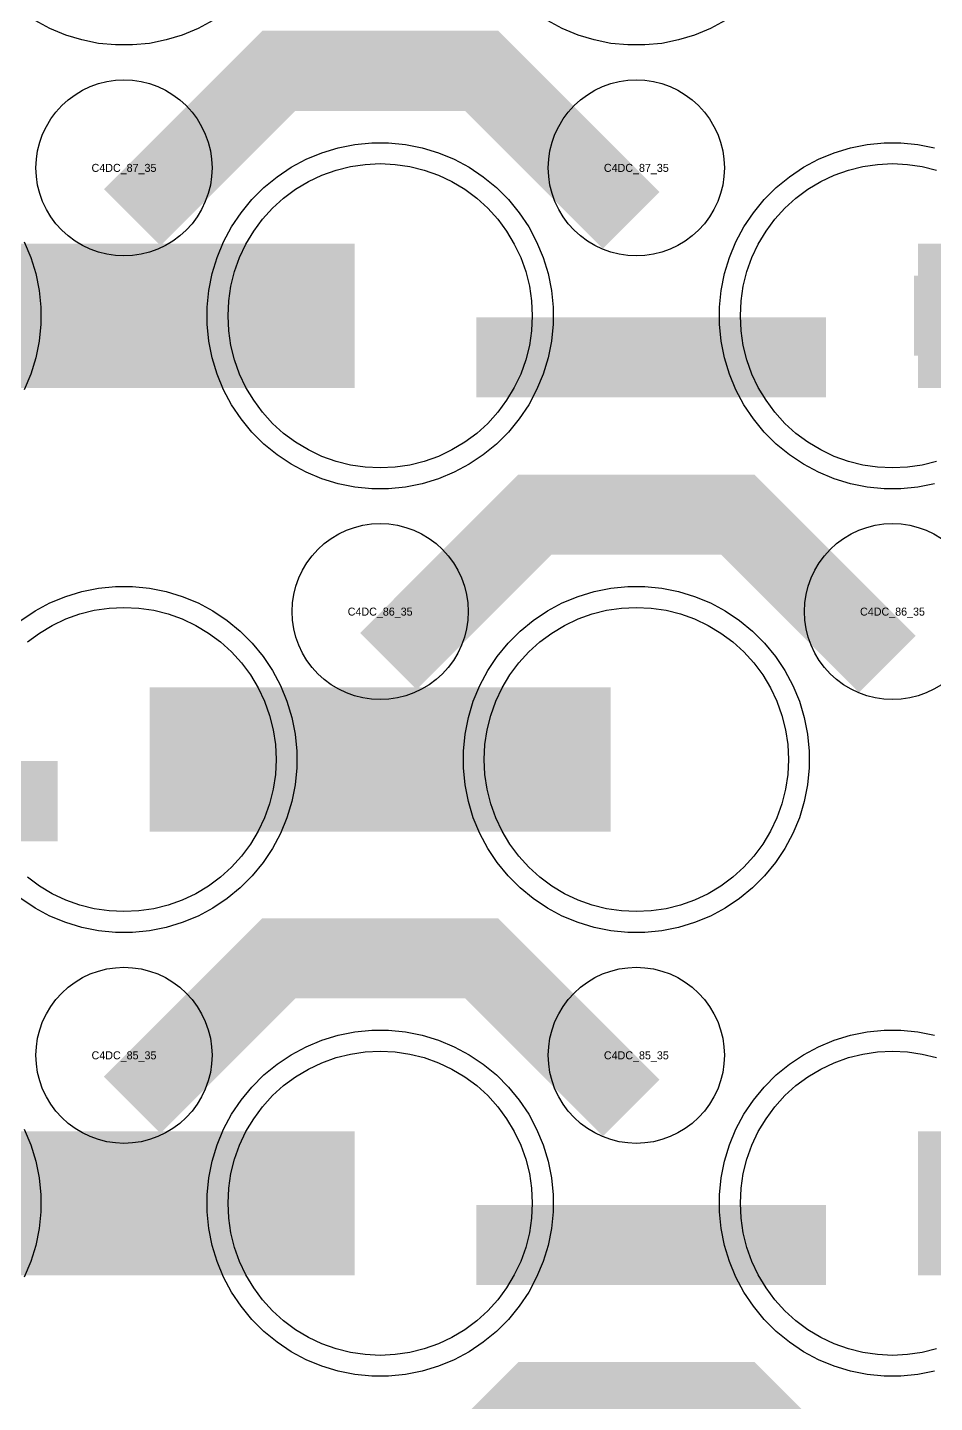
# Model space of a CAD drawing. Extents: x -11880 to 11880, y -14992 to 14992.
# Drawn here: x -830.1 to -546.9, y -3123.9 to -2694.5 of the extents above; entities that cross this region are included whole.
import ezdxf
from ezdxf.enums import TextEntityAlignment as Align

# ---------------------------------------------------------------- set-up
doc = ezdxf.new("R2010")
doc.units = 0
doc.header["$MEASUREMENT"] = 0
for name, color, linetype in [('GDS_775_DT_237', 138, 'CONTINUOUS'), ('RDL1_FS', 34, 'CONTINUOUS'), ('RDL_BS', 160, 'CONTINUOUS')]:
    doc.layers.add(name, color=color, linetype=linetype)

msp = doc.modelspace()

# ---------------------------------------------------------------- linework, layer by layer
at = {"layer": 'RDL1_FS', "color": 11, "true_color": 0xf27172}
msp.add_lwpolyline([(-720, -2831.999), (-724.657, -2831.77), (-729.268, -2831.086), (-733.791, -2829.954), (-738.181, -2828.382), (-742.395, -2826.39), (-746.395, -2823.992), (-750.14, -2821.214), (-753.594, -2818.084), (-756.724, -2814.63), (-759.502, -2810.885), (-761.9, -2806.885), (-763.892, -2802.671), (-765.464, -2798.281), (-766.596, -2793.758), (-767.28, -2789.147), (-767.509, -2784.49), (-767.28, -2779.833), (-766.596, -2775.222), (-765.464, -2770.699), (-763.892, -2766.309), (-761.9, -2762.095), (-759.502, -2758.095), (-756.724, -2754.35), (-753.594, -2750.896), (-750.14, -2747.766), (-746.395, -2744.988), (-742.395, -2742.59), (-738.181, -2740.598), (-733.791, -2739.026), (-729.268, -2737.894), (-724.657, -2737.21), (-720, -2736.981), (-715.343, -2737.21), (-710.732, -2737.894), (-706.209, -2739.026), (-701.819, -2740.598), (-697.605, -2742.59), (-693.605, -2744.988), (-689.86, -2747.766), (-686.406, -2750.896), (-683.276, -2754.35), (-680.498, -2758.095), (-678.1, -2762.095), (-676.108, -2766.309), (-674.536, -2770.699), (-673.404, -2775.222), (-672.72, -2779.833), (-672.491, -2784.49), (-672.72, -2789.147), (-673.404, -2793.758), (-674.536, -2798.281), (-676.108, -2802.671), (-678.1, -2806.885), (-680.498, -2810.885), (-683.276, -2814.63), (-686.406, -2818.084), (-689.86, -2821.214), (-693.605, -2823.992), (-697.605, -2826.39), (-701.819, -2828.382), (-706.209, -2829.954), (-710.732, -2831.086), (-715.343, -2831.77)], close=True, dxfattribs=at)
msp.add_lwpolyline([(-546.209, -2829.954), (-550.732, -2831.086), (-555.343, -2831.77), (-560, -2831.999), (-564.657, -2831.77), (-569.268, -2831.086), (-573.791, -2829.954), (-578.181, -2828.382), (-582.395, -2826.39), (-586.395, -2823.992), (-590.14, -2821.214), (-593.594, -2818.084), (-596.724, -2814.63), (-599.502, -2810.885), (-601.9, -2806.885), (-603.892, -2802.671), (-605.464, -2798.281), (-606.596, -2793.758), (-607.28, -2789.147), (-607.509, -2784.49), (-607.28, -2779.833), (-606.596, -2775.222), (-605.464, -2770.699), (-603.892, -2766.309), (-601.9, -2762.095), (-599.502, -2758.095), (-596.724, -2754.35), (-593.594, -2750.896), (-590.14, -2747.766), (-586.395, -2744.988), (-582.395, -2742.59), (-578.181, -2740.598), (-573.791, -2739.026), (-569.268, -2737.894), (-564.657, -2737.21), (-560, -2736.981), (-555.343, -2737.21), (-550.732, -2737.894), (-546.209, -2739.026)], dxfattribs=at)
for points in [[(-871.998, -2784.49, 45, 45, 0), (-799.998, -2784.49, 45, 45, 0)], [(-799.998, -2784.49, 45, 45, 0), (-727.998, -2784.49, 45, 45, 0)], [(-551.998, -2784.49, 45, 45, 0), (-479.998, -2784.49, 45, 45, 0)]]:
    msp.add_lwpolyline(points, format="xyseb", dxfattribs=at)
at = {"layer": 'RDL1_FS'}
for points in [[(-830.14, -2886.331), (-826.395, -2883.553), (-822.395, -2881.155), (-818.181, -2879.163), (-813.791, -2877.591), (-809.268, -2876.459), (-804.657, -2875.775), (-800, -2875.546), (-795.343, -2875.775), (-790.732, -2876.459), (-786.209, -2877.591), (-781.819, -2879.163), (-777.605, -2881.155), (-773.605, -2883.553), (-769.86, -2886.331), (-766.406, -2889.461), (-763.276, -2892.915), (-760.498, -2896.66), (-758.1, -2900.66), (-756.108, -2904.874), (-754.536, -2909.264), (-753.404, -2913.787), (-752.72, -2918.398), (-752.491, -2923.055), (-752.72, -2927.712), (-753.404, -2932.323), (-754.536, -2936.846), (-756.108, -2941.236), (-758.1, -2945.45), (-760.498, -2949.45), (-763.276, -2953.195), (-766.406, -2956.649), (-769.86, -2959.779), (-773.605, -2962.557), (-777.605, -2964.955), (-781.819, -2966.947), (-786.209, -2968.519), (-790.732, -2969.651), (-795.343, -2970.335), (-800, -2970.564), (-804.657, -2970.335), (-809.268, -2969.651), (-813.791, -2968.519), (-818.181, -2966.947), (-822.395, -2964.955), (-826.395, -2962.557), (-830.14, -2959.779)], [(-546.209, -3107.084), (-550.732, -3108.216), (-555.343, -3108.9), (-560, -3109.129), (-564.657, -3108.9), (-569.268, -3108.216), (-573.791, -3107.084), (-578.181, -3105.512), (-582.395, -3103.52), (-586.395, -3101.122), (-590.14, -3098.344), (-593.594, -3095.214), (-596.724, -3091.76), (-599.502, -3088.015), (-601.9, -3084.015), (-603.892, -3079.801), (-605.464, -3075.411), (-606.596, -3070.888), (-607.28, -3066.277), (-607.509, -3061.62), (-607.28, -3056.963), (-606.596, -3052.352), (-605.464, -3047.829), (-603.892, -3043.439), (-601.9, -3039.225), (-599.502, -3035.225), (-596.724, -3031.48), (-593.594, -3028.026), (-590.14, -3024.896), (-586.395, -3022.118), (-582.395, -3019.72), (-578.181, -3017.728), (-573.791, -3016.156), (-569.268, -3015.024), (-564.657, -3014.34), (-560, -3014.111), (-555.343, -3014.34), (-550.732, -3015.024), (-546.209, -3016.156)]]:
    msp.add_lwpolyline(points, dxfattribs=at)
for points in [[(-640, -2970.564), (-644.657, -2970.335), (-649.268, -2969.651), (-653.791, -2968.519), (-658.181, -2966.947), (-662.395, -2964.955), (-666.395, -2962.557), (-670.14, -2959.779), (-673.594, -2956.649), (-676.724, -2953.195), (-679.502, -2949.45), (-681.9, -2945.45), (-683.892, -2941.236), (-685.464, -2936.846), (-686.596, -2932.323), (-687.28, -2927.712), (-687.509, -2923.055), (-687.28, -2918.398), (-686.596, -2913.787), (-685.464, -2909.264), (-683.892, -2904.874), (-681.9, -2900.66), (-679.502, -2896.66), (-676.724, -2892.915), (-673.594, -2889.461), (-670.14, -2886.331), (-666.395, -2883.553), (-662.395, -2881.155), (-658.181, -2879.163), (-653.791, -2877.591), (-649.268, -2876.459), (-644.657, -2875.775), (-640, -2875.546), (-635.343, -2875.775), (-630.732, -2876.459), (-626.209, -2877.591), (-621.819, -2879.163), (-617.605, -2881.155), (-613.605, -2883.553), (-609.86, -2886.331), (-606.406, -2889.461), (-603.276, -2892.915), (-600.498, -2896.66), (-598.1, -2900.66), (-596.108, -2904.874), (-594.536, -2909.264), (-593.404, -2913.787), (-592.72, -2918.398), (-592.491, -2923.055), (-592.72, -2927.712), (-593.404, -2932.323), (-594.536, -2936.846), (-596.108, -2941.236), (-598.1, -2945.45), (-600.498, -2949.45), (-603.276, -2953.195), (-606.406, -2956.649), (-609.86, -2959.779), (-613.605, -2962.557), (-617.605, -2964.955), (-621.819, -2966.947), (-626.209, -2968.519), (-630.732, -2969.651), (-635.343, -2970.335)], [(-720, -3109.129), (-724.657, -3108.9), (-729.268, -3108.216), (-733.791, -3107.084), (-738.181, -3105.512), (-742.395, -3103.52), (-746.395, -3101.122), (-750.14, -3098.344), (-753.594, -3095.214), (-756.724, -3091.76), (-759.502, -3088.015), (-761.9, -3084.015), (-763.892, -3079.801), (-765.464, -3075.411), (-766.596, -3070.888), (-767.28, -3066.277), (-767.509, -3061.62), (-767.28, -3056.963), (-766.596, -3052.352), (-765.464, -3047.829), (-763.892, -3043.439), (-761.9, -3039.225), (-759.502, -3035.225), (-756.724, -3031.48), (-753.594, -3028.026), (-750.14, -3024.896), (-746.395, -3022.118), (-742.395, -3019.72), (-738.181, -3017.728), (-733.791, -3016.156), (-729.268, -3015.024), (-724.657, -3014.34), (-720, -3014.111), (-715.343, -3014.34), (-710.732, -3015.024), (-706.209, -3016.156), (-701.819, -3017.728), (-697.605, -3019.72), (-693.605, -3022.118), (-689.86, -3024.896), (-686.406, -3028.026), (-683.276, -3031.48), (-680.498, -3035.225), (-678.1, -3039.225), (-676.108, -3043.439), (-674.536, -3047.829), (-673.404, -3052.352), (-672.72, -3056.963), (-672.491, -3061.62), (-672.72, -3066.277), (-673.404, -3070.888), (-674.536, -3075.411), (-676.108, -3079.801), (-678.1, -3084.015), (-680.498, -3088.015), (-683.276, -3091.76), (-686.406, -3095.214), (-689.86, -3098.344), (-693.605, -3101.122), (-697.605, -3103.52), (-701.819, -3105.512), (-706.209, -3107.084), (-710.732, -3108.216), (-715.343, -3108.9)]]:
    msp.add_lwpolyline(points, close=True, dxfattribs=at)
for points in [[(-791.998, -2923.055, 45, 45, 0), (-719.998, -2923.055, 45, 45, 0)], [(-719.998, -2923.055, 45, 45, 0), (-647.998, -2923.055, 45, 45, 0)], [(-871.998, -3061.62, 45, 45, 0), (-799.998, -3061.62, 45, 45, 0)], [(-799.998, -3061.62, 45, 45, 0), (-727.998, -3061.62, 45, 45, 0)], [(-551.998, -3061.62, 45, 45, 0), (-479.998, -3061.62, 45, 45, 0)]]:
    msp.add_lwpolyline(points, format="xyseb", dxfattribs=at)
at = {"layer": 'RDL_BS'}
for points in [[(-772.223, -2692.308), (-776.885, -2694.8), (-781.795, -2696.831), (-786.835, -2698.362), (-792.062, -2699.408), (-797.356, -2699.925), (-802.644, -2699.925), (-807.938, -2699.408), (-813.165, -2698.362), (-818.205, -2696.831), (-823.115, -2694.8), (-827.777, -2692.308)], [(-612.223, -2692.308), (-616.885, -2694.8), (-621.795, -2696.831), (-626.835, -2698.362), (-632.062, -2699.408), (-637.356, -2699.925), (-642.644, -2699.925), (-647.938, -2699.408), (-653.165, -2698.362), (-658.205, -2696.831), (-663.115, -2694.8), (-667.777, -2692.308)], [(-544.72, -2899.724), (-547.044, -2901.117), (-549.481, -2902.269), (-552.016, -2903.176), (-554.635, -2903.833), (-557.307, -2904.229), (-560, -2904.361), (-562.693, -2904.229), (-565.365, -2903.833), (-567.984, -2903.176), (-570.519, -2902.269), (-572.956, -2901.117), (-575.28, -2899.724), (-577.443, -2898.121), (-579.442, -2896.309), (-581.254, -2894.31), (-582.857, -2892.147), (-584.25, -2889.823), (-585.402, -2887.386), (-586.309, -2884.851), (-586.966, -2882.232), (-587.362, -2879.56), (-587.494, -2876.867), (-587.362, -2874.174), (-586.966, -2871.502), (-586.309, -2868.883), (-585.402, -2866.348), (-584.25, -2863.911), (-582.857, -2861.587), (-581.254, -2859.424), (-579.442, -2857.425), (-577.443, -2855.613), (-575.28, -2854.01), (-572.956, -2852.617), (-570.519, -2851.465), (-567.984, -2850.558), (-565.365, -2849.901), (-562.693, -2849.505), (-560, -2849.373), (-557.307, -2849.505), (-554.635, -2849.901), (-552.016, -2850.558), (-549.481, -2851.465), (-547.044, -2852.617), (-544.72, -2854.01)], [(-832.191, -2879.619), (-827.777, -2876.672), (-823.115, -2874.18), (-818.205, -2872.149), (-813.165, -2870.618), (-807.938, -2869.572), (-802.644, -2869.055), (-797.356, -2869.055), (-792.062, -2869.572), (-786.835, -2870.618), (-781.795, -2872.149), (-776.885, -2874.18), (-772.223, -2876.672), (-767.809, -2879.619), (-763.708, -2882.981), (-759.926, -2886.763), (-756.564, -2890.864), (-753.617, -2895.278), (-751.125, -2899.94), (-749.094, -2904.85), (-747.563, -2909.89), (-746.517, -2915.117), (-746, -2920.411), (-746, -2925.699), (-746.517, -2930.993), (-747.563, -2936.22), (-749.094, -2941.26), (-751.125, -2946.17), (-753.617, -2950.832), (-756.564, -2955.246), (-759.926, -2959.347), (-763.708, -2963.129), (-767.809, -2966.491), (-772.223, -2969.438), (-776.885, -2971.93), (-781.795, -2973.961), (-786.835, -2975.492), (-792.062, -2976.538), (-797.356, -2977.055), (-802.644, -2977.055), (-807.938, -2976.538), (-813.165, -2975.492), (-818.205, -2973.961), (-823.115, -2971.93), (-827.777, -2969.438), (-832.191, -2966.491)], [(-546.835, -3114.057), (-552.062, -3115.103), (-557.356, -3115.62), (-562.644, -3115.62), (-567.938, -3115.103), (-573.165, -3114.057), (-578.205, -3112.526), (-583.115, -3110.495), (-587.777, -3108.003), (-592.191, -3105.056), (-596.292, -3101.694), (-600.074, -3097.912), (-603.436, -3093.811), (-606.383, -3089.397), (-608.875, -3084.735), (-610.906, -3079.825), (-612.437, -3074.785), (-613.483, -3069.558), (-614, -3064.264), (-614, -3058.976), (-613.483, -3053.682), (-612.437, -3048.455), (-610.906, -3043.415), (-608.875, -3038.505), (-606.383, -3033.843), (-603.436, -3029.429), (-600.074, -3025.328), (-596.292, -3021.546), (-592.191, -3018.184), (-587.777, -3015.237), (-583.115, -3012.745), (-578.205, -3010.714), (-573.165, -3009.183), (-567.938, -3008.137), (-562.644, -3007.62), (-557.356, -3007.62), (-552.062, -3008.137), (-546.835, -3009.183)], [(-831.125, -3038.505), (-829.094, -3043.415), (-827.563, -3048.455), (-826.517, -3053.682), (-826, -3058.976), (-826, -3064.264), (-826.517, -3069.558), (-827.563, -3074.785), (-829.094, -3079.825), (-831.125, -3084.735)]]:
    msp.add_lwpolyline(points, dxfattribs=at)
for points in [[(-797.438, -2753.804, 25, 25, 0), (-751.623, -2707.989, 25, 25, 0), (-718.07, -2707.989, 25, 25, 0)], [(-641.599, -2754.703, 25, 25, 0), (-688.313, -2707.989, 25, 25, 0), (-718.071, -2707.989, 25, 25, 0)], [(-717.438, -2892.369, 25, 25, 0), (-671.623, -2846.554, 25, 25, 0), (-638.07, -2846.554, 25, 25, 0)], [(-561.599, -2893.268, 25, 25, 0), (-608.313, -2846.554, 25, 25, 0), (-638.071, -2846.554, 25, 25, 0)], [(-929.984, -2936.068, 25, 25, 0), (-820.719, -2936.068, 25, 25, 0)], [(-797.438, -3030.934, 25, 25, 0), (-751.623, -2985.119, 25, 25, 0), (-718.07, -2985.119, 25, 25, 0)], [(-641.599, -3031.833, 25, 25, 0), (-688.313, -2985.119, 25, 25, 0), (-718.071, -2985.119, 25, 25, 0)], [(-689.984, -3074.633, 25, 25, 0), (-580.719, -3074.633, 25, 25, 0)], [(-717.438, -3169.499, 25, 25, 0), (-671.623, -3123.684, 25, 25, 0), (-638.07, -3123.684, 25, 25, 0)], [(-561.599, -3170.398, 25, 25, 0), (-608.313, -3123.684, 25, 25, 0), (-638.071, -3123.684, 25, 25, 0)]]:
    msp.add_lwpolyline(points, format="xyseb", dxfattribs=at)
for points in [[(-800, -2765.796), (-802.693, -2765.664), (-805.365, -2765.268), (-807.984, -2764.611), (-810.519, -2763.704), (-812.956, -2762.552), (-815.28, -2761.159), (-817.443, -2759.556), (-819.442, -2757.744), (-821.254, -2755.745), (-822.857, -2753.582), (-824.25, -2751.258), (-825.402, -2748.821), (-826.309, -2746.286), (-826.966, -2743.667), (-827.362, -2740.995), (-827.494, -2738.302), (-827.362, -2735.609), (-826.966, -2732.937), (-826.309, -2730.318), (-825.402, -2727.783), (-824.25, -2725.346), (-822.857, -2723.022), (-821.254, -2720.859), (-819.442, -2718.86), (-817.443, -2717.048), (-815.28, -2715.445), (-812.956, -2714.052), (-810.519, -2712.9), (-807.984, -2711.993), (-805.365, -2711.336), (-802.693, -2710.94), (-800, -2710.808), (-797.307, -2710.94), (-794.635, -2711.336), (-792.016, -2711.993), (-789.481, -2712.9), (-787.044, -2714.052), (-784.72, -2715.445), (-782.557, -2717.048), (-780.558, -2718.86), (-778.746, -2720.859), (-777.143, -2723.022), (-775.75, -2725.346), (-774.598, -2727.783), (-773.691, -2730.318), (-773.034, -2732.937), (-772.638, -2735.609), (-772.506, -2738.302), (-772.638, -2740.995), (-773.034, -2743.667), (-773.691, -2746.286), (-774.598, -2748.821), (-775.75, -2751.258), (-777.143, -2753.582), (-778.746, -2755.745), (-780.558, -2757.744), (-782.557, -2759.556), (-784.72, -2761.159), (-787.044, -2762.552), (-789.481, -2763.704), (-792.016, -2764.611), (-794.635, -2765.268), (-797.307, -2765.664)], [(-640, -2765.796), (-642.693, -2765.664), (-645.365, -2765.268), (-647.984, -2764.611), (-650.519, -2763.704), (-652.956, -2762.552), (-655.28, -2761.159), (-657.443, -2759.556), (-659.442, -2757.744), (-661.254, -2755.745), (-662.857, -2753.582), (-664.25, -2751.258), (-665.402, -2748.821), (-666.309, -2746.286), (-666.966, -2743.667), (-667.362, -2740.995), (-667.494, -2738.302), (-667.362, -2735.609), (-666.966, -2732.937), (-666.309, -2730.318), (-665.402, -2727.783), (-664.25, -2725.346), (-662.857, -2723.022), (-661.254, -2720.859), (-659.442, -2718.86), (-657.443, -2717.048), (-655.28, -2715.445), (-652.956, -2714.052), (-650.519, -2712.9), (-647.984, -2711.993), (-645.365, -2711.336), (-642.693, -2710.94), (-640, -2710.808), (-637.307, -2710.94), (-634.635, -2711.336), (-632.016, -2711.993), (-629.481, -2712.9), (-627.044, -2714.052), (-624.72, -2715.445), (-622.557, -2717.048), (-620.558, -2718.86), (-618.746, -2720.859), (-617.143, -2723.022), (-615.75, -2725.346), (-614.598, -2727.783), (-613.691, -2730.318), (-613.034, -2732.937), (-612.638, -2735.609), (-612.506, -2738.302), (-612.638, -2740.995), (-613.034, -2743.667), (-613.691, -2746.286), (-614.598, -2748.821), (-615.75, -2751.258), (-617.143, -2753.582), (-618.746, -2755.745), (-620.558, -2757.744), (-622.557, -2759.556), (-624.72, -2761.159), (-627.044, -2762.552), (-629.481, -2763.704), (-632.016, -2764.611), (-634.635, -2765.268), (-637.307, -2765.664)], [(-720, -2904.361), (-722.693, -2904.229), (-725.365, -2903.833), (-727.984, -2903.176), (-730.519, -2902.269), (-732.956, -2901.117), (-735.28, -2899.724), (-737.443, -2898.121), (-739.442, -2896.309), (-741.254, -2894.31), (-742.857, -2892.147), (-744.25, -2889.823), (-745.402, -2887.386), (-746.309, -2884.851), (-746.966, -2882.232), (-747.362, -2879.56), (-747.494, -2876.867), (-747.362, -2874.174), (-746.966, -2871.502), (-746.309, -2868.883), (-745.402, -2866.348), (-744.25, -2863.911), (-742.857, -2861.587), (-741.254, -2859.424), (-739.442, -2857.425), (-737.443, -2855.613), (-735.28, -2854.01), (-732.956, -2852.617), (-730.519, -2851.465), (-727.984, -2850.558), (-725.365, -2849.901), (-722.693, -2849.505), (-720, -2849.373), (-717.307, -2849.505), (-714.635, -2849.901), (-712.016, -2850.558), (-709.481, -2851.465), (-707.044, -2852.617), (-704.72, -2854.01), (-702.557, -2855.613), (-700.558, -2857.425), (-698.746, -2859.424), (-697.143, -2861.587), (-695.75, -2863.911), (-694.598, -2866.348), (-693.691, -2868.883), (-693.034, -2871.502), (-692.638, -2874.174), (-692.506, -2876.867), (-692.638, -2879.56), (-693.034, -2882.232), (-693.691, -2884.851), (-694.598, -2887.386), (-695.75, -2889.823), (-697.143, -2892.147), (-698.746, -2894.31), (-700.558, -2896.309), (-702.557, -2898.121), (-704.72, -2899.724), (-707.044, -2901.117), (-709.481, -2902.269), (-712.016, -2903.176), (-714.635, -2903.833), (-717.307, -2904.229)], [(-642.644, -2977.055), (-647.938, -2976.538), (-653.165, -2975.492), (-658.205, -2973.961), (-663.115, -2971.93), (-667.777, -2969.438), (-672.191, -2966.491), (-676.292, -2963.129), (-680.074, -2959.347), (-683.436, -2955.246), (-686.383, -2950.832), (-688.875, -2946.17), (-690.906, -2941.26), (-692.437, -2936.22), (-693.483, -2930.993), (-694, -2925.699), (-694, -2920.411), (-693.483, -2915.117), (-692.437, -2909.89), (-690.906, -2904.85), (-688.875, -2899.94), (-686.383, -2895.278), (-683.436, -2890.864), (-680.074, -2886.763), (-676.292, -2882.981), (-672.191, -2879.619), (-667.777, -2876.672), (-663.115, -2874.18), (-658.205, -2872.149), (-653.165, -2870.618), (-647.938, -2869.572), (-642.644, -2869.055), (-637.356, -2869.055), (-632.062, -2869.572), (-626.835, -2870.618), (-621.795, -2872.149), (-616.885, -2874.18), (-612.223, -2876.672), (-607.809, -2879.619), (-603.708, -2882.981), (-599.926, -2886.763), (-596.564, -2890.864), (-593.617, -2895.278), (-591.125, -2899.94), (-589.094, -2904.85), (-587.563, -2909.89), (-586.517, -2915.117), (-586, -2920.411), (-586, -2925.699), (-586.517, -2930.993), (-587.563, -2936.22), (-589.094, -2941.26), (-591.125, -2946.17), (-593.617, -2950.832), (-596.564, -2955.246), (-599.926, -2959.347), (-603.708, -2963.129), (-607.809, -2966.491), (-612.223, -2969.438), (-616.885, -2971.93), (-621.795, -2973.961), (-626.835, -2975.492), (-632.062, -2976.538), (-637.356, -2977.055)], [(-800, -3042.926), (-802.693, -3042.794), (-805.365, -3042.398), (-807.984, -3041.741), (-810.519, -3040.834), (-812.956, -3039.682), (-815.28, -3038.289), (-817.443, -3036.686), (-819.442, -3034.874), (-821.254, -3032.875), (-822.857, -3030.712), (-824.25, -3028.388), (-825.402, -3025.951), (-826.309, -3023.416), (-826.966, -3020.797), (-827.362, -3018.125), (-827.494, -3015.432), (-827.362, -3012.739), (-826.966, -3010.067), (-826.309, -3007.448), (-825.402, -3004.913), (-824.25, -3002.476), (-822.857, -3000.152), (-821.254, -2997.989), (-819.442, -2995.99), (-817.443, -2994.178), (-815.28, -2992.575), (-812.956, -2991.182), (-810.519, -2990.03), (-807.984, -2989.123), (-805.365, -2988.466), (-802.693, -2988.07), (-800, -2987.938), (-797.307, -2988.07), (-794.635, -2988.466), (-792.016, -2989.123), (-789.481, -2990.03), (-787.044, -2991.182), (-784.72, -2992.575), (-782.557, -2994.178), (-780.558, -2995.99), (-778.746, -2997.989), (-777.143, -3000.152), (-775.75, -3002.476), (-774.598, -3004.913), (-773.691, -3007.448), (-773.034, -3010.067), (-772.638, -3012.739), (-772.506, -3015.432), (-772.638, -3018.125), (-773.034, -3020.797), (-773.691, -3023.416), (-774.598, -3025.951), (-775.75, -3028.388), (-777.143, -3030.712), (-778.746, -3032.875), (-780.558, -3034.874), (-782.557, -3036.686), (-784.72, -3038.289), (-787.044, -3039.682), (-789.481, -3040.834), (-792.016, -3041.741), (-794.635, -3042.398), (-797.307, -3042.794)], [(-640, -3042.926), (-642.693, -3042.794), (-645.365, -3042.398), (-647.984, -3041.741), (-650.519, -3040.834), (-652.956, -3039.682), (-655.28, -3038.289), (-657.443, -3036.686), (-659.442, -3034.874), (-661.254, -3032.875), (-662.857, -3030.712), (-664.25, -3028.388), (-665.402, -3025.951), (-666.309, -3023.416), (-666.966, -3020.797), (-667.362, -3018.125), (-667.494, -3015.432), (-667.362, -3012.739), (-666.966, -3010.067), (-666.309, -3007.448), (-665.402, -3004.913), (-664.25, -3002.476), (-662.857, -3000.152), (-661.254, -2997.989), (-659.442, -2995.99), (-657.443, -2994.178), (-655.28, -2992.575), (-652.956, -2991.182), (-650.519, -2990.03), (-647.984, -2989.123), (-645.365, -2988.466), (-642.693, -2988.07), (-640, -2987.938), (-637.307, -2988.07), (-634.635, -2988.466), (-632.016, -2989.123), (-629.481, -2990.03), (-627.044, -2991.182), (-624.72, -2992.575), (-622.557, -2994.178), (-620.558, -2995.99), (-618.746, -2997.989), (-617.143, -3000.152), (-615.75, -3002.476), (-614.598, -3004.913), (-613.691, -3007.448), (-613.034, -3010.067), (-612.638, -3012.739), (-612.506, -3015.432), (-612.638, -3018.125), (-613.034, -3020.797), (-613.691, -3023.416), (-614.598, -3025.951), (-615.75, -3028.388), (-617.143, -3030.712), (-618.746, -3032.875), (-620.558, -3034.874), (-622.557, -3036.686), (-624.72, -3038.289), (-627.044, -3039.682), (-629.481, -3040.834), (-632.016, -3041.741), (-634.635, -3042.398), (-637.307, -3042.794)], [(-722.644, -3115.62), (-727.938, -3115.103), (-733.165, -3114.057), (-738.205, -3112.526), (-743.115, -3110.495), (-747.777, -3108.003), (-752.191, -3105.056), (-756.292, -3101.694), (-760.074, -3097.912), (-763.436, -3093.811), (-766.383, -3089.397), (-768.875, -3084.735), (-770.906, -3079.825), (-772.437, -3074.785), (-773.483, -3069.558), (-774, -3064.264), (-774, -3058.976), (-773.483, -3053.682), (-772.437, -3048.455), (-770.906, -3043.415), (-768.875, -3038.505), (-766.383, -3033.843), (-763.436, -3029.429), (-760.074, -3025.328), (-756.292, -3021.546), (-752.191, -3018.184), (-747.777, -3015.237), (-743.115, -3012.745), (-738.205, -3010.714), (-733.165, -3009.183), (-727.938, -3008.137), (-722.644, -3007.62), (-717.356, -3007.62), (-712.062, -3008.137), (-706.835, -3009.183), (-701.795, -3010.714), (-696.885, -3012.745), (-692.223, -3015.237), (-687.809, -3018.184), (-683.708, -3021.546), (-679.926, -3025.328), (-676.564, -3029.429), (-673.617, -3033.843), (-671.125, -3038.505), (-669.094, -3043.415), (-667.563, -3048.455), (-666.517, -3053.682), (-666, -3058.976), (-666, -3064.264), (-666.517, -3069.558), (-667.563, -3074.785), (-669.094, -3079.825), (-671.125, -3084.735), (-673.617, -3089.397), (-676.564, -3093.811), (-679.926, -3097.912), (-683.708, -3101.694), (-687.809, -3105.056), (-692.223, -3108.003), (-696.885, -3110.495), (-701.795, -3112.526), (-706.835, -3114.057), (-712.062, -3115.103), (-717.356, -3115.62)]]:
    msp.add_lwpolyline(points, close=True, dxfattribs=at)
at = {"layer": 'RDL_BS', "color": 11, "true_color": 0xf27172}
msp.add_lwpolyline([(-722.644, -2838.49), (-727.938, -2837.973), (-733.165, -2836.927), (-738.205, -2835.396), (-743.115, -2833.365), (-747.777, -2830.873), (-752.191, -2827.926), (-756.292, -2824.564), (-760.074, -2820.782), (-763.436, -2816.681), (-766.383, -2812.267), (-768.875, -2807.605), (-770.906, -2802.695), (-772.437, -2797.655), (-773.483, -2792.428), (-774, -2787.134), (-774, -2781.846), (-773.483, -2776.552), (-772.437, -2771.325), (-770.906, -2766.285), (-768.875, -2761.375), (-766.383, -2756.713), (-763.436, -2752.299), (-760.074, -2748.198), (-756.292, -2744.416), (-752.191, -2741.054), (-747.777, -2738.107), (-743.115, -2735.615), (-738.205, -2733.584), (-733.165, -2732.053), (-727.938, -2731.007), (-722.644, -2730.49), (-717.356, -2730.49), (-712.062, -2731.007), (-706.835, -2732.053), (-701.795, -2733.584), (-696.885, -2735.615), (-692.223, -2738.107), (-687.809, -2741.054), (-683.708, -2744.416), (-679.926, -2748.198), (-676.564, -2752.299), (-673.617, -2756.713), (-671.125, -2761.375), (-669.094, -2766.285), (-667.563, -2771.325), (-666.517, -2776.552), (-666, -2781.846), (-666, -2787.134), (-666.517, -2792.428), (-667.563, -2797.655), (-669.094, -2802.695), (-671.125, -2807.605), (-673.617, -2812.267), (-676.564, -2816.681), (-679.926, -2820.782), (-683.708, -2824.564), (-687.809, -2827.926), (-692.223, -2830.873), (-696.885, -2833.365), (-701.795, -2835.396), (-706.835, -2836.927), (-712.062, -2837.973), (-717.356, -2838.49)], close=True, dxfattribs=at)
for points in [[(-546.835, -2836.927), (-552.062, -2837.973), (-557.356, -2838.49), (-562.644, -2838.49), (-567.938, -2837.973), (-573.165, -2836.927), (-578.205, -2835.396), (-583.115, -2833.365), (-587.777, -2830.873), (-592.191, -2827.926), (-596.292, -2824.564), (-600.074, -2820.782), (-603.436, -2816.681), (-606.383, -2812.267), (-608.875, -2807.605), (-610.906, -2802.695), (-612.437, -2797.655), (-613.483, -2792.428), (-614, -2787.134), (-614, -2781.846), (-613.483, -2776.552), (-612.437, -2771.325), (-610.906, -2766.285), (-608.875, -2761.375), (-606.383, -2756.713), (-603.436, -2752.299), (-600.074, -2748.198), (-596.292, -2744.416), (-592.191, -2741.054), (-587.777, -2738.107), (-583.115, -2735.615), (-578.205, -2733.584), (-573.165, -2732.053), (-567.938, -2731.007), (-562.644, -2730.49), (-557.356, -2730.49), (-552.062, -2731.007), (-546.835, -2732.053)], [(-831.125, -2761.375), (-829.094, -2766.285), (-827.563, -2771.325), (-826.517, -2776.552), (-826, -2781.846), (-826, -2787.134), (-826.517, -2792.428), (-827.563, -2797.655), (-829.094, -2802.695), (-831.125, -2807.605)]]:
    msp.add_lwpolyline(points, dxfattribs=at)
for points in [[(-467.5, -2784.49, 25, 25, 0), (-553.333, -2784.49, 25, 25, 0)], [(-689.984, -2797.503, 25, 25, 0), (-580.719, -2797.503, 25, 25, 0)]]:
    msp.add_lwpolyline(points, format="xyseb", dxfattribs=at)

# ---------------------------------------------------------------- texts
at = {"layer": 'GDS_775_DT_237'}
for s, p in [('C4DC_87_35', (-800, -2738.302)), ('C4DC_87_35', (-800, -2738.302)), ('C4DC_87_35', (-640, -2738.302)), ('C4DC_87_35', (-640, -2738.302)), ('C4DC_86_35', (-720, -2876.867)), ('C4DC_86_35', (-720, -2876.867)), ('C4DC_86_35', (-560, -2876.867)), ('C4DC_86_35', (-560, -2876.867)), ('C4DC_85_35', (-800, -3015.432)), ('C4DC_85_35', (-800, -3015.432)), ('C4DC_85_35', (-640, -3015.432)), ('C4DC_85_35', (-640, -3015.432))]:
    msp.add_text(s, height=2.5, dxfattribs=at).set_placement(p, align=Align.MIDDLE_CENTER)

doc.saveas('drawing.dxf')
